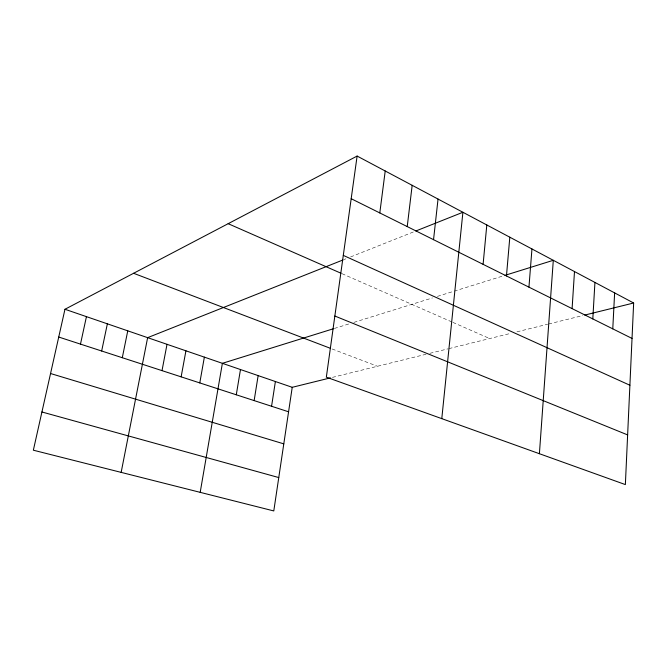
<?xml version="1.0" encoding="UTF-8"?>
<svg xmlns="http://www.w3.org/2000/svg" width="667" height="667" viewBox="0 0 667 667"><rect width="100%" height="100%" fill="white"/><g stroke="black" fill="none" stroke-linecap="round" stroke-linejoin="round"><path stroke-width="0.5" stroke-dasharray="3.33 2.5" d="M343.972 259.571L345.856 258.821M350.592 256.937L413.932 231.749M334.359 328.464L349.983 323.595M353.885 322.386L432.466 297.924M437.402 296.39L453.185 291.471M454.169 291.171L503.026 275.955M332.441 377.38L426.046 354.269M429.882 353.318L447.916 348.866M448.916 348.616L510.88 333.317M516.933 331.824L547.64 324.237M548.616 323.995L582.825 315.549M332.124 348.974L377.464 366.258M342.004 273.687L451.959 321.978M452.868 322.378L489.686 338.553"/><path stroke-width="1" d="M633.65 303.001L625.363 484.592L326.338 377.172L357.12 156.061L633.65 303.001L584.801 315.066M612.773 328.856L614.632 292.896M592.805 318.918L594.931 282.424M572.094 308.613L574.495 271.569M539.403 453.71L553.302 260.305L504.977 275.354M528.948 287.143L531.958 248.966M506.461 275.955L509.813 237.194M483.1 264.332L486.81 224.971M441.787 418.643L462.906 212.273L415.824 230.999M433.542 239.678L438.044 199.066M407.229 226.58L412.173 185.309M379.798 212.931L385.218 170.994M330.457 377.872L292.229 387.31L273.787 510.939L33.35 450.2L64.966 309.271L357.12 156.061M271.569 406.261L275.388 381.524M254.144 400.592L258.146 375.604M236.285 394.789L240.479 369.535M200.192 492.346L222.378 363.323L333.375 328.773M199.783 382.916L204.369 357.137M181.132 376.847L185.926 350.8M162.014 370.635L167.017 344.314M121.152 472.378L147.632 337.66L343.03 259.947M122.294 357.712L127.756 330.832M101.659 351L107.37 323.828M80.482 344.114L86.443 316.642M41.921 411.981L278.764 477.564M50.55 373.52L283.792 443.863M58.738 337.043L288.578 411.797M64.966 309.271L292.229 387.31M133.592 273.278L330.257 348.257M334.851 316.025L627.63 434.909M228.164 223.687L341.062 273.27M343.297 255.386L629.898 385.243M351.184 198.699L632.033 338.436"/></g></svg>
